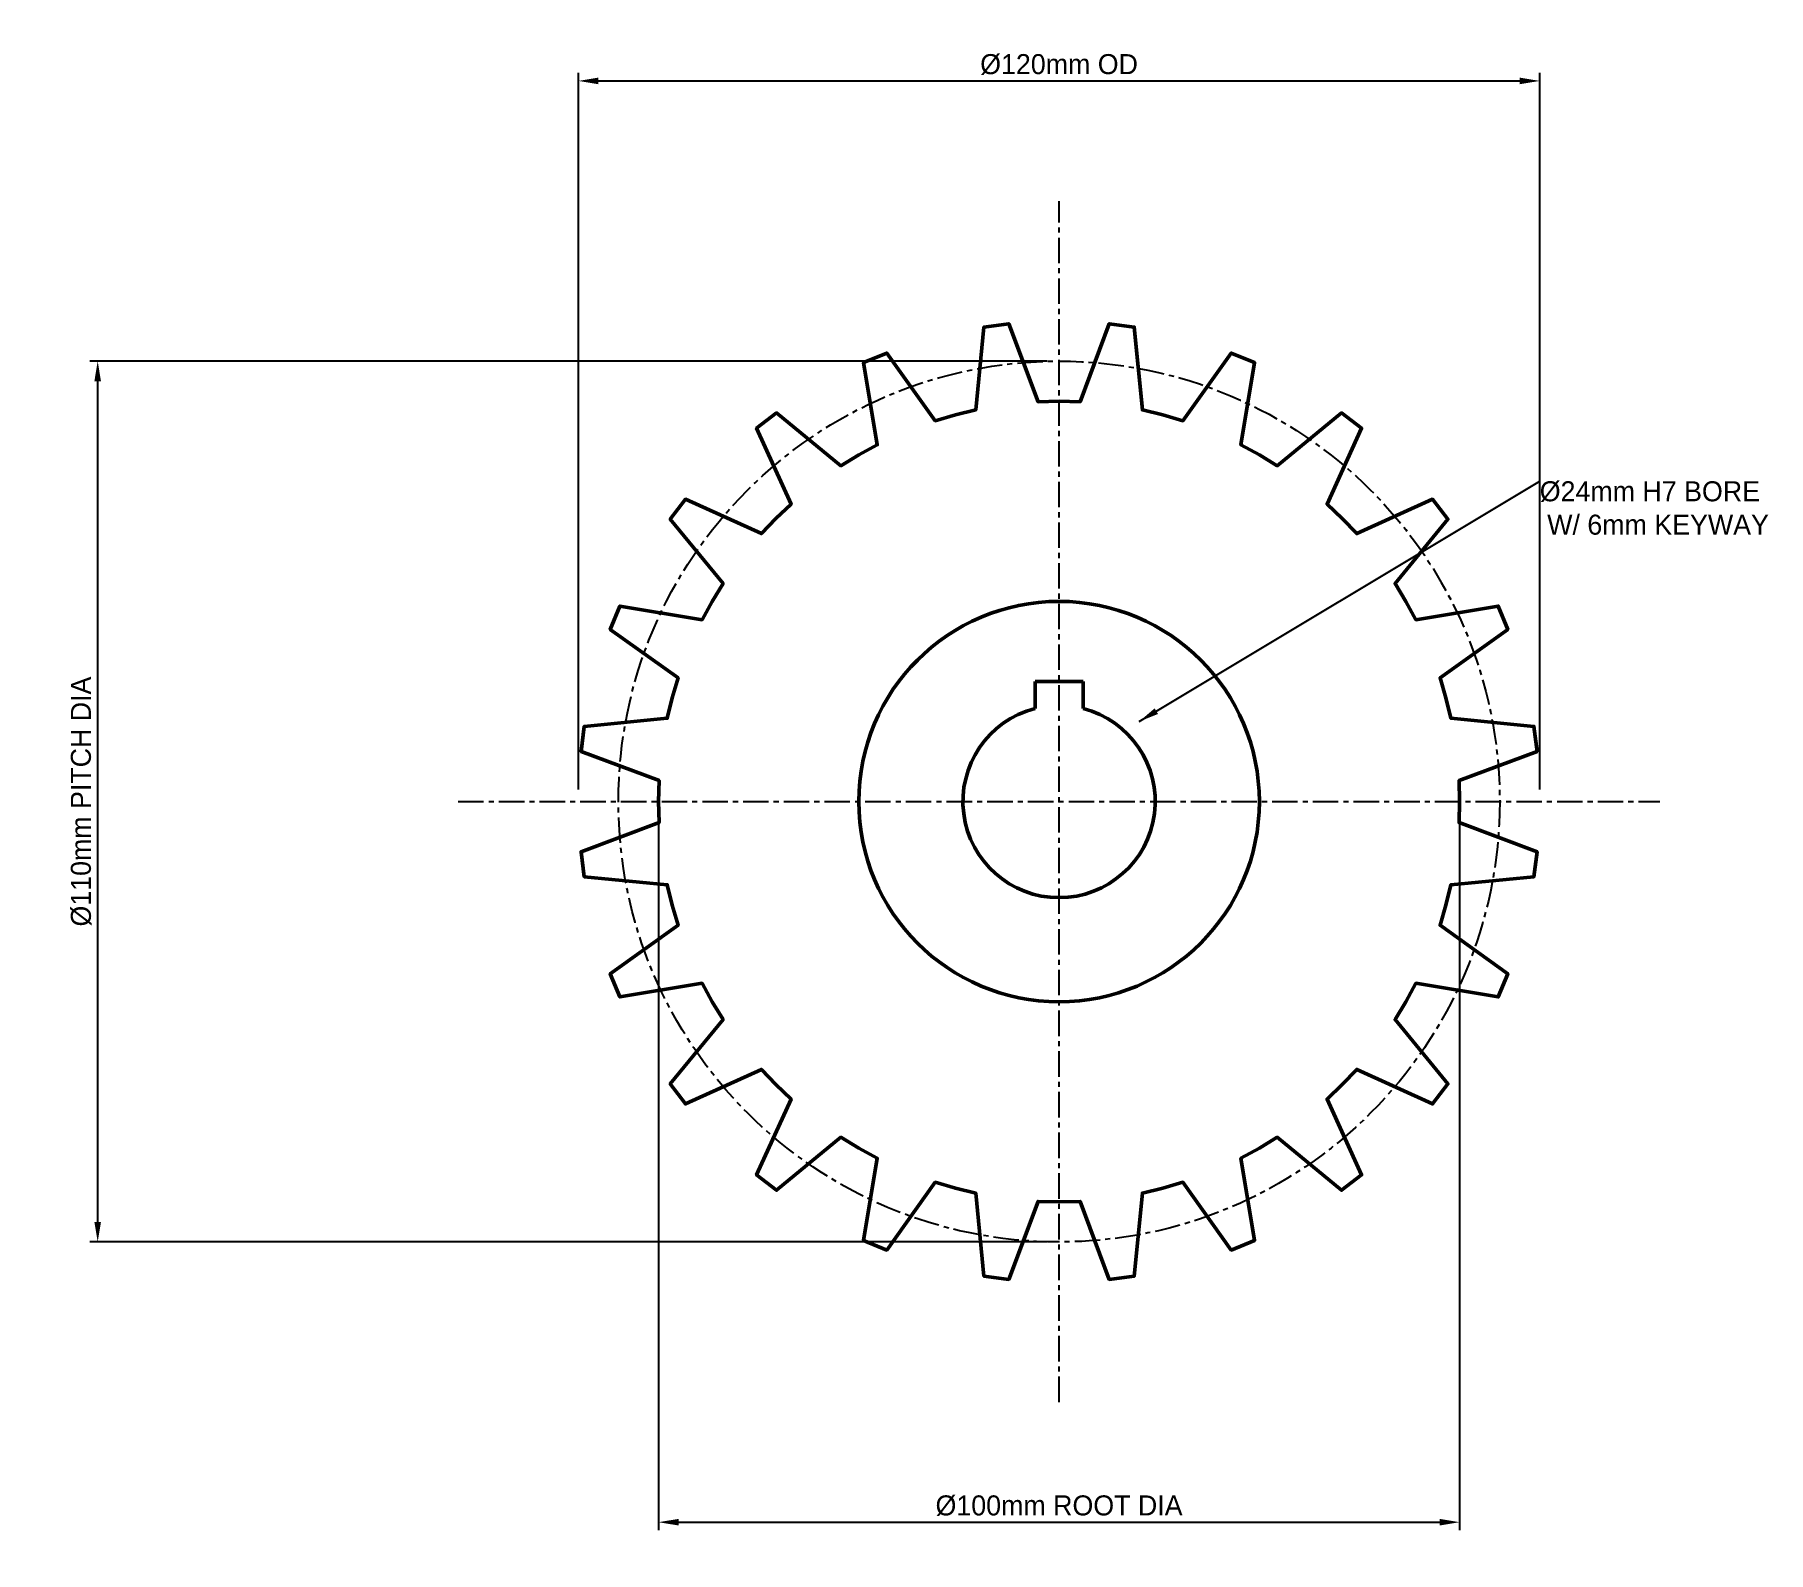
# Model space of a CAD drawing. Header units: metres. Extents: x -28 to 189, y 6 to 196.
import ezdxf

# ---------------------------------------------------------------- set-up
doc = ezdxf.new("R2010")
doc.units = ezdxf.units.M
doc.linetypes.add('CENTER', pattern=[5.08, 3.175, -0.635, 0.635, -0.635])
for name, color, linetype, lineweight in [('CENTERLINES', 7, 'CENTER', 25), ('DIMENSIONS', 7, 'Continuous', 25), ('GEOMETRY', 7, 'Continuous', 50)]:
    doc.layers.add(name, color=color, linetype=linetype, lineweight=lineweight)
doc.dimstyles.new('ENGINEERING_STYLE', dxfattribs={"dimtxt": 2.5, "dimasz": 2.5, "dimexe": 1, "dimexo": 1.5, "dimgap": 0.8, "dimtad": 1, "dimcen": 2.5, "dimazin": 3, "dimtfac": 1, "dimtmove": 0, "dimatfit": 3, "dimtfill": 1})

msp = doc.modelspace()

# ---------------------------------------------------------------- linework, layer by layer
at = {"layer": 'CENTERLINES'}
for p, q in [((100, 25), (100, 175)), ((25, 100), (175, 100))]:
    msp.add_line(p, q, dxfattribs=at)
msp.add_circle((100, 100), 55, dxfattribs=at)
at = {"layer": 'GEOMETRY'}
for p, q in [((97, 111.619), (97, 115)), ((97, 115), (103, 115)), ((103, 111.619), (103, 115))]:
    msp.add_line(p, q, dxfattribs=at)
msp.add_lwpolyline([(150, 100), (149.931, 102.617), (159.671, 106.272), (159.261, 109.386), (148.907, 110.396), (148.296, 112.941), (147.553, 115.451), (156.015, 121.502), (154.813, 124.404), (144.55, 122.7), (143.301, 125), (141.934, 127.232), (148.541, 135.267), (146.629, 137.759), (137.157, 133.457), (135.355, 135.355), (133.457, 137.157), (137.759, 146.629), (135.267, 148.541), (127.232, 141.934), (125, 143.301), (122.7, 144.55), (124.404, 154.813), (121.502, 156.015), (115.451, 147.553), (112.941, 148.296), (110.396, 148.907), (109.386, 159.261), (106.272, 159.671), (102.617, 149.931), (100, 150), (97.383, 149.931), (93.728, 159.671), (90.614, 159.261), (89.604, 148.907), (87.059, 148.296), (84.549, 147.553), (78.498, 156.015), (75.596, 154.813), (77.3, 144.55), (75, 143.301), (72.768, 141.934), (64.733, 148.541), (62.241, 146.629), (66.543, 137.157), (64.645, 135.355), (62.843, 133.457), (53.371, 137.759), (51.459, 135.267), (58.066, 127.232), (56.699, 125), (55.45, 122.7), (45.187, 124.404), (43.985, 121.502), (52.447, 115.451), (51.704, 112.941), (51.093, 110.396), (40.739, 109.386), (40.329, 106.272), (50.069, 102.617), (50, 100), (50.069, 97.383), (40.329, 93.728), (40.739, 90.614), (51.093, 89.604), (51.704, 87.059), (52.447, 84.549), (43.985, 78.498), (45.187, 75.596), (55.45, 77.3), (56.699, 75), (58.066, 72.768), (51.459, 64.733), (53.371, 62.241), (62.843, 66.543), (64.645, 64.645), (66.543, 62.843), (62.241, 53.371), (64.733, 51.459), (72.768, 58.066), (75, 56.699), (77.3, 55.45), (75.596, 45.187), (78.498, 43.985), (84.549, 52.447), (87.059, 51.704), (89.604, 51.093), (90.614, 40.739), (93.728, 40.329), (97.383, 50.069), (100, 50), (102.617, 50.069), (106.272, 40.329), (109.386, 40.739), (110.396, 51.093), (112.941, 51.704), (115.451, 52.447), (121.502, 43.985), (124.404, 45.187), (122.7, 55.45), (125, 56.699), (127.232, 58.066), (135.267, 51.459), (137.759, 53.371), (133.457, 62.843), (135.355, 64.645), (137.157, 66.543), (146.629, 62.241), (148.541, 64.733), (141.934, 72.768), (143.301, 75), (144.55, 77.3), (154.813, 75.596), (156.015, 78.498), (147.553, 84.549), (148.296, 87.059), (148.907, 89.604), (159.261, 90.614), (159.671, 93.728), (149.931, 97.383)], close=True, dxfattribs=at)
msp.add_circle((100, 100), 25, dxfattribs=at)
msp.add_arc((100, 100), 12, 104.47751, 75.52249, dxfattribs=at)

# ---------------------------------------------------------------- next in the draw order: dimensions: what is measured, and where the dimension line sits
at = {"layer": 'DIMENSIONS'}
msp.add_linear_dim(base=(40, 190), p1=(40, 100), p2=(160, 100), text='%%C120mm OD', dimstyle='ENGINEERING_STYLE', dxfattribs=at).render()

# ---------------------------------------------------------------- next in the draw order: texts
at = {"layer": 'DIMENSIONS', "insert": (160, 140), "char_height": 2.5, "attachment_point": 1}
msp.add_mtext('%%C24mm H7 BORE\\P W/ 6mm KEYWAY', dxfattribs=at)

# ---------------------------------------------------------------- next in the draw order: dimensions: what is measured, and where the dimension line sits
at = {"layer": 'DIMENSIONS'}
msp.add_linear_dim(base=(-20, 45), p1=(100, 45), p2=(100, 155), angle=90, text='%%C110mm PITCH DIA', dimstyle='ENGINEERING_STYLE', dxfattribs=at).render()

# ---------------------------------------------------------------- next in the draw order: leaders
msp.add_leader([(110, 110), (160, 140)], dimstyle='ENGINEERING_STYLE', dxfattribs=at)

# ---------------------------------------------------------------- next in the draw order: dimensions: what is measured, and where the dimension line sits
msp.add_linear_dim(base=(50, 10), p1=(50, 100), p2=(150, 100), text='%%C100mm ROOT DIA', dimstyle='ENGINEERING_STYLE', dxfattribs=at).render()

doc.saveas('drawing.dxf')
